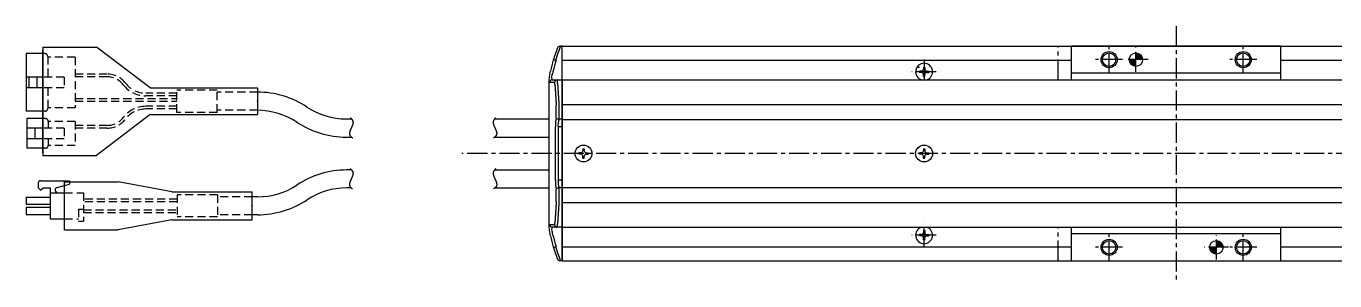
# Model space of a CAD drawing. Extents: x -493 to 483, y 42 to 537.
# Drawn here: x -493.4 to -5.4, y 441.9 to 536.9 of the extents above; entities that cross this region are included whole.
import ezdxf

# ---------------------------------------------------------------- set-up
doc = ezdxf.new("R2010")
doc.units = 0
for name, pattern in [('CENTER', [12, 7.5, -1.5, 1.5, -1.5]), ('DASHED', [4.5, 3, -1.5]), ('PHANTOM', [15, 7.5, -1.5, 1.5, -1.5, 1.5, -1.5])]:
    doc.linetypes.add(name, pattern=pattern)
doc.layers.get('0').update_dxf_attribs({"linetype": 'CONTINUOUS'})
doc.layers.add('CENTER', color=1, linetype='CENTER')

# ---------------------------------------------------------------- blocks, each defined once
blk = doc.blocks.new('*X6')
at = {"color": 0}
for p, q in [((-265.42, 313.16), (-265.26, 313.33)), ((-265.42, 313.27), (-265.36, 313.33)), ((-265.42, 313.05), (-265.16, 313.31)), ((-265.42, 312.94), (-265.07, 313.29)), ((-265.42, 312.82), (-264.99, 313.26)), ((-265.42, 312.71), (-264.91, 313.23)), ((-265.42, 312.6), (-264.83, 313.19)), ((-265.42, 312.49), (-264.76, 313.15)), ((-265.42, 312.38), (-264.7, 313.1)), ((-265.42, 312.27), (-264.63, 313.06)), ((-265.42, 312.15), (-264.57, 313)), ((-265.38, 312.09), (-264.52, 312.95)), ((-265.27, 312.09), (-264.46, 312.89)), ((-265.15, 312.09), (-264.42, 312.83)), ((-265.04, 312.09), (-264.37, 312.76)), ((-264.93, 312.09), (-264.33, 312.69)), ((-264.82, 312.09), (-264.29, 312.62)), ((-264.71, 312.09), (-264.26, 312.54)), ((-264.6, 312.09), (-264.23, 312.45)), ((-264.48, 312.09), (-264.2, 312.37)), ((-266.67, 312.02), (-266.61, 312.09)), ((-266.66, 311.92), (-266.5, 312.09)), ((-266.65, 311.83), (-266.38, 312.09)), ((-266.62, 311.74), (-266.27, 312.09)), ((-266.6, 311.65), (-266.16, 312.09)), ((-266.56, 311.57), (-266.05, 312.09)), ((-266.53, 311.5), (-265.94, 312.09)), ((-266.48, 311.43), (-265.83, 312.09)), ((-266.44, 311.36), (-265.71, 312.09)), ((-266.39, 311.3), (-265.6, 312.09)), ((-266.34, 311.24), (-265.49, 312.09)), ((-266.28, 311.18), (-265.42, 312.04)), ((-266.23, 311.13), (-265.42, 311.93)), ((-266.16, 311.08), (-265.42, 311.82)), ((-266.1, 311.03), (-265.42, 311.71)), ((-266.03, 310.99), (-265.42, 311.59)), ((-265.95, 310.95), (-265.42, 311.48)), ((-265.87, 310.92), (-265.42, 311.37)), ((-265.79, 310.89), (-265.42, 311.26)), ((-265.7, 310.87), (-265.42, 311.15)), ((-265.61, 310.85), (-265.42, 311.04)), ((-265.51, 310.84), (-265.42, 310.92)), ((-264.37, 312.09), (-264.19, 312.27)), ((-264.26, 312.09), (-264.18, 312.17))]:
    blk.add_line(p, q, dxfattribs=at)
blk = doc.blocks.new('*X7')
at = {"color": 0}
for p, q in [((-281.67, 347), (-281.58, 347.09)), ((-281.66, 346.9), (-281.47, 347.09)), ((-281.64, 346.81), (-281.36, 347.09)), ((-281.62, 346.72), (-281.25, 347.09)), ((-281.59, 346.63), (-281.14, 347.09)), ((-281.56, 346.56), (-281.03, 347.09)), ((-281.52, 346.48), (-280.91, 347.09)), ((-281.48, 346.41), (-280.8, 347.09)), ((-281.43, 346.35), (-280.69, 347.09)), ((-281.38, 346.28), (-280.58, 347.09)), ((-281.33, 346.22), (-280.47, 347.09)), ((-281.27, 346.17), (-280.42, 347.02)), ((-281.21, 346.12), (-280.42, 346.91)), ((-281.15, 346.07), (-280.42, 346.79)), ((-281.08, 346.02), (-280.42, 346.68)), ((-281.01, 345.98), (-280.42, 346.57)), ((-280.42, 348.25), (-280.34, 348.33)), ((-280.42, 348.14), (-280.24, 348.32)), ((-280.42, 348.02), (-280.14, 348.3)), ((-280.42, 347.91), (-280.05, 348.28)), ((-280.42, 347.8), (-279.97, 348.25)), ((-280.42, 347.69), (-279.89, 348.22)), ((-280.42, 347.58), (-279.82, 348.18)), ((-280.42, 347.46), (-279.75, 348.14)), ((-280.42, 347.35), (-279.68, 348.09)), ((-280.42, 347.24), (-279.62, 348.04)), ((-280.42, 347.13), (-279.56, 347.99)), ((-280.35, 347.09), (-279.51, 347.94)), ((-280.24, 347.09), (-279.45, 347.88)), ((-280.13, 347.09), (-279.41, 347.81)), ((-280.02, 347.09), (-279.36, 347.74)), ((-279.91, 347.09), (-279.32, 347.67)), ((-279.8, 347.09), (-279.28, 347.6)), ((-279.68, 347.09), (-279.25, 347.52)), ((-279.57, 347.09), (-279.22, 347.44)), ((-279.46, 347.09), (-279.2, 347.35)), ((-279.35, 347.09), (-279.18, 347.25)), ((-279.24, 347.09), (-279.17, 347.15)), ((-280.94, 345.95), (-280.42, 346.46)), ((-280.86, 345.91), (-280.42, 346.35)), ((-280.77, 345.89), (-280.42, 346.23)), ((-280.68, 345.86), (-280.42, 346.12)), ((-280.59, 345.85), (-280.42, 346.01)), ((-280.48, 345.84), (-280.42, 345.9))]:
    blk.add_line(p, q, dxfattribs=at)

msp = doc.modelspace()

# ---------------------------------------------------------------- linework, layer by layer
at = {"color": 7, "linetype": 'CONTINUOUS'}
for p, q in [((-487.13, 529.13), (-467.13, 529.13)), ((-487.13, 529.13), (-487.13, 488.73)), ((-487.13, 489.73), (-487.13, 528.13)), ((-447.13, 513.89), (-467.13, 529.13)), ((-294.3, 529.44), (-294.1, 529.44)), ((-293.52, 529.44), (-294.1, 529.44)), ((-293.52, 516.94), (-293.52, 529.44)), ((-293.52, 529.44), (468.48, 529.44)), ((-293.52, 449.44), (-293.52, 529.44)), ((-25.52, 529.44), (-103.52, 529.44)), ((-103.52, 516.94), (-103.52, 529.44)), ((-25.52, 516.94), (-25.52, 529.44)), ((-493.33, 526.68), (-493.33, 505.18)), ((-487.13, 526.68), (-493.33, 526.68)), ((-295.91, 524.26), (-295.76, 524.24)), ((-293.52, 524.24), (-103.52, 524.24)), ((-25.52, 524.24), (468.48, 524.24)), ((-487.13, 517.93), (-493.33, 517.93)), ((-492.33, 517.93), (-492.33, 513.93)), ((-489.33, 517.93), (-489.33, 513.93)), ((-298.1, 519.16), (-297.88, 520.16)), ((-296.91, 519.94), (-297.12, 519.2)), ((-160.77, 521.69), (-160.27, 521.69)), ((-160.27, 520.19), (-160.27, 519.69)), ((-159.52, 520.19), (-160.27, 520.19)), ((-159.52, 519.69), (-160.27, 519.69)), ((-158.77, 521.69), (-158.77, 520.93)), ((-158.77, 518.19), (-158.77, 518.94)), ((-158.77, 518.19), (-158.27, 518.19)), ((-158.27, 521.69), (-158.27, 520.93)), ((-158.27, 518.19), (-158.27, 518.94)), ((-157.52, 520.19), (-156.77, 520.19)), ((-157.52, 519.69), (-156.77, 519.69)), ((-156.77, 520.19), (-156.77, 519.69)), ((-25.52, 519.44), (-103.52, 519.44)), ((-487.13, 513.93), (-493.33, 513.93)), ((-447.13, 513.89), (-407.13, 513.89)), ((-407.13, 513.89), (-407.13, 503.99)), ((-298.52, 515.09), (-298.52, 463.79)), ((-298.42, 517.05), (-298.42, 517.06)), ((-296.35, 515.94), (-298.19, 515.94)), ((-297.19, 516.94), (-293.52, 516.94)), ((-293.52, 516.94), (-293.52, 461.94)), ((-293.52, 516.94), (468.48, 516.94)), ((-293.52, 516.94), (-103.52, 516.94)), ((-25.52, 516.94), (468.48, 516.94)), ((-294.7, 507.69), (-294.71, 507.69)), ((-294.71, 507.69), (-294.71, 502.19)), ((-293.52, 507.71), (468.48, 507.71)), ((-487.13, 505.18), (-493.33, 505.18)), ((-447.13, 503.99), (-467.13, 488.73)), ((-447.13, 503.99), (-407.13, 503.99)), ((-295.69, 502.78), (-295.69, 507.51)), ((-493.13, 502.43), (-493.13, 491.43)), ((-487.13, 502.43), (-493.13, 502.43)), ((-487.13, 498.93), (-493.13, 498.93)), ((-490.13, 498.93), (-490.13, 494.93)), ((-373.97, 502.34), (-372.06, 502.34)), ((-318.64, 502.34), (-298.52, 502.34)), ((-296.02, 479.44), (-296.02, 499.44)), ((-295.03, 499.44), (-295.03, 479.44)), ((-293.52, 499.44), (-295.03, 499.44)), ((-294.71, 502.19), (-294.6, 502.19)), ((-293.52, 502.19), (-294.6, 502.19)), ((-293.52, 502.17), (468.48, 502.17)), ((-487.13, 494.93), (-493.13, 494.93)), ((-374.09, 495.54), (-372.04, 495.54)), ((-318.66, 495.54), (-298.52, 495.54)), ((-487.13, 491.43), (-493.13, 491.43)), ((-487.13, 488.73), (-467.13, 488.73)), ((-287.27, 489.69), (-287.27, 489.19)), ((-286.52, 489.69), (-287.27, 489.69)), ((-286.52, 489.19), (-287.27, 489.19)), ((-285.77, 491.19), (-285.77, 490.43)), ((-285.77, 491.19), (-285.27, 491.19)), ((-285.77, 487.69), (-285.77, 488.44)), ((-285.27, 491.19), (-285.27, 490.43)), ((-285.27, 487.69), (-285.27, 488.44)), ((-284.52, 489.69), (-283.77, 489.69)), ((-284.52, 489.19), (-283.77, 489.19)), ((-283.77, 489.69), (-283.77, 489.19)), ((-160.27, 489.69), (-160.27, 489.19)), ((-159.52, 489.69), (-160.27, 489.69)), ((-159.52, 489.19), (-160.27, 489.19)), ((-158.77, 491.19), (-158.77, 490.43)), ((-158.77, 491.19), (-158.27, 491.19)), ((-158.77, 487.69), (-158.77, 488.44)), ((-158.27, 491.19), (-158.27, 490.43)), ((-158.27, 487.69), (-158.27, 488.44)), ((-157.52, 489.69), (-156.77, 489.69)), ((-157.52, 489.19), (-156.77, 489.19)), ((-156.77, 489.69), (-156.77, 489.19)), ((-372.01, 483.29), (-373.86, 483.29)), ((-318.69, 483.29), (-298.52, 483.29)), ((-285.77, 487.69), (-285.27, 487.69)), ((-158.77, 487.69), (-158.27, 487.69)), ((-488.86, 478.4), (-488.86, 476.6)), ((-487.96, 479.3), (-477.16, 479.3)), ((-479.03, 478.89), (-459.03, 478.89)), ((-479.03, 460.99), (-479.03, 478.89)), ((-477.16, 479.3), (-477.16, 478.89)), ((-439.03, 475.14), (-459.03, 478.89)), ((-293.52, 479.44), (-295.03, 479.44)), ((-487.96, 475.7), (-488.86, 476.6)), ((-487.96, 475.7), (-487.06, 476.6)), ((-487.06, 476.6), (-484.36, 476.6)), ((-484.36, 476.6), (-484.36, 465.08)), ((-484.36, 474.8), (-479.03, 474.8)), ((-481.8, 476.79), (-479.03, 477.5)), ((-439.03, 475.14), (-409.03, 475.14)), ((-409.03, 464.74), (-409.03, 475.14)), ((-372.1, 476.59), (-373.86, 476.59)), ((-318.6, 476.59), (-298.52, 476.59)), ((-295.69, 471.36), (-295.69, 476.1)), ((-294.6, 476.69), (-294.71, 476.68)), ((-294.71, 476.68), (-294.71, 471.19)), ((-293.52, 476.69), (-294.6, 476.69)), ((-293.52, 476.7), (468.48, 476.7)), ((-493.36, 473.18), (-493.36, 470.48)), ((-493.36, 473.18), (-484.36, 473.18)), ((-493.36, 470.48), (-484.36, 470.48)), ((-493.36, 469.4), (-484.36, 469.4)), ((-493.36, 469.4), (-493.36, 466.7)), ((-407.03, 473.29), (-409.03, 473.29)), ((-294.71, 471.19), (-294.7, 471.19)), ((-293.52, 471.17), (468.48, 471.17)), ((-493.36, 466.7), (-484.36, 466.7)), ((-484.36, 465.08), (-479.03, 465.08)), ((-439.03, 464.74), (-459.03, 460.99)), ((-439.03, 464.74), (-409.03, 464.74)), ((-407.03, 466.59), (-409.03, 466.59)), ((-479.03, 460.99), (-459.03, 460.99)), ((-298.42, 461.81), (-298.42, 461.82)), ((-298.19, 462.94), (-296.35, 462.94)), ((-297.88, 458.72), (-298.1, 459.71)), ((-293.52, 461.94), (-297.19, 461.94)), ((-296.91, 458.94), (-297.12, 459.67)), ((-293.52, 461.94), (-293.52, 449.44)), ((-293.52, 461.94), (-103.52, 461.94)), ((-291.52, 461.94), (470.48, 461.94)), ((-160.27, 459.19), (-160.27, 458.69)), ((-159.52, 459.19), (-160.27, 459.19)), ((-158.77, 460.69), (-158.77, 459.93)), ((-158.77, 460.69), (-158.27, 460.69)), ((-158.27, 460.69), (-158.27, 459.93)), ((-157.52, 459.19), (-156.77, 459.19)), ((-156.77, 459.19), (-156.77, 458.69)), ((-103.52, 449.44), (-103.52, 461.94)), ((-25.52, 459.44), (-103.52, 459.44)), ((-25.52, 461.94), (468.48, 461.94)), ((-25.52, 449.44), (-25.52, 461.94)), ((-295.91, 454.61), (-295.76, 454.63)), ((-293.52, 454.64), (-103.52, 454.64)), ((-159.52, 458.69), (-160.27, 458.69)), ((-158.77, 457.19), (-158.77, 457.94)), ((-158.77, 457.19), (-158.27, 457.19)), ((-158.27, 457.19), (-158.27, 457.94)), ((-157.52, 458.69), (-156.77, 458.69)), ((-25.52, 454.64), (468.48, 454.64)), ((-294.1, 449.44), (-294.3, 449.44)), ((-293.52, 449.44), (-294.1, 449.44)), ((-293.52, 449.44), (468.48, 449.44)), ((-103.52, 449.44), (-25.52, 449.44))]:
    msp.add_line(p, q, dxfattribs=at)
at = {"color": 3, "linetype": 'PHANTOM'}
for p, q in [((-108.52, 516.94), (-108.52, 529.44)), ((-108.52, 449.44), (-108.52, 461.94))]:
    msp.add_line(p, q, dxfattribs=at)
at = {"color": 3, "linetype": 'DASHED'}
for p, q in [((-486.33, 526.68), (-487.13, 526.68)), ((-485.33, 525.68), (-485.33, 517.93)), ((-475.13, 525.43), (-485.33, 525.43)), ((-475.13, 525.43), (-475.13, 506.43)), ((-479.13, 517.93), (-487.13, 517.93)), ((-479.13, 517.93), (-479.13, 513.93)), ((-463.1, 519.03), (-475.13, 519.03)), ((-463.1, 518.03), (-475.13, 518.03)), ((-479.13, 513.93), (-487.13, 513.93)), ((-485.33, 513.93), (-485.33, 506.18)), ((-422.13, 513.09), (-437.13, 513.09)), ((-437.13, 504.79), (-437.13, 513.09)), ((-422.13, 504.79), (-422.13, 513.09)), ((-475.13, 509.93), (-437.13, 509.94)), ((-475.13, 508.93), (-437.13, 508.94)), ((-437.13, 511.94), (-448.78, 511.94)), ((-437.13, 510.94), (-448.78, 510.94)), ((-407.13, 512.34), (-422.13, 512.34)), ((-486.33, 505.18), (-487.13, 505.18)), ((-475.13, 506.43), (-485.33, 506.43)), ((-437.13, 507.04), (-448.78, 507.04)), ((-437.13, 506.04), (-448.78, 506.04)), ((-422.13, 504.79), (-437.13, 504.79)), ((-407.13, 505.54), (-422.13, 505.54)), ((-486.13, 502.43), (-487.13, 502.43)), ((-479.13, 498.93), (-487.13, 498.93)), ((-485.13, 501.43), (-485.13, 498.93)), ((-475.13, 501.43), (-485.13, 501.43)), ((-479.13, 498.93), (-479.13, 494.93)), ((-475.13, 501.43), (-475.13, 492.43)), ((-463.1, 499.93), (-475.13, 499.93)), ((-463.1, 498.93), (-475.13, 498.93)), ((-479.13, 494.93), (-487.13, 494.93)), ((-485.13, 494.93), (-485.13, 492.43)), ((-486.13, 491.43), (-487.13, 491.43)), ((-475.13, 492.43), (-485.13, 492.43)), ((-477.16, 478.89), (-477.16, 477.98)), ((-479.03, 477.5), (-477.16, 477.98)), ((-479.03, 474.8), (-472.03, 474.8)), ((-472.03, 474.8), (-472.03, 464.18)), ((-437.03, 474.04), (-437.03, 465.84)), ((-422.03, 474.04), (-437.03, 474.04)), ((-422.03, 474.04), (-422.03, 465.84)), ((-473.83, 468.68), (-472.03, 468.68)), ((-473.83, 468.68), (-473.83, 464.18)), ((-437.03, 472.44), (-472.03, 472.44)), ((-437.03, 471.44), (-472.03, 471.44)), ((-409.03, 473.29), (-422.03, 473.29)), ((-479.03, 465.08), (-473.83, 465.08)), ((-473.83, 464.18), (-472.03, 464.18)), ((-472.03, 468.44), (-437.03, 468.44)), ((-472.03, 467.44), (-437.03, 467.44)), ((-422.03, 465.84), (-437.03, 465.84)), ((-409.03, 466.59), (-422.03, 466.59))]:
    msp.add_line(p, q, dxfattribs=at)
at = {"color": 7, "linetype": 'CONTINUOUS'}
for points in [[(-296.8, 524.26), (-296.8, 524.26), (-296.79, 524.28), (-296.68, 524.34), (-296.48, 524.35), (-296.22, 524.32), (-295.91, 524.26)], [(-297.42, 517.74), (-297.33, 518.3), (-297.12, 519.2)], [(-297.42, 461.13), (-297.33, 460.57), (-297.12, 459.67)], [(-296.8, 454.61), (-296.8, 454.61), (-296.79, 454.59), (-296.68, 454.53), (-296.48, 454.52), (-296.22, 454.55), (-295.91, 454.61)]]:
    msp.add_lwpolyline(points, dxfattribs=at)
for points in [[(-296.2, 515.28, 0), (-296.19, 515.22, 0), (-296.19, 515.16, 0), (-296.19, 515.09, 0), (-296.18, 515.03, 0), (-296.18, 514.97, 0), (-296.17, 514.91, 0), (-296.17, 514.85, 0), (-296.17, 514.79, 0), (-296.16, 514.73, 0), (-296.16, 514.67, 0), (-296.16, 514.61, 0), (-296.15, 514.55, 0), (-296.15, 514.49, 0), (-296.14, 514.43, 0), (-296.14, 514.37, 0), (-296.14, 514.3, 0), (-296.13, 514.24, 0), (-296.13, 514.18, 0), (-296.13, 514.12, 0), (-296.12, 514.06, 0), (-296.12, 514, 0), (-296.11, 513.94, 0), (-296.11, 513.88, 0), (-296.11, 513.82, 0), (-296.1, 513.76, 0), (-296.1, 513.7, 0), (-296.09, 513.64, 0), (-296.09, 513.58, 0), (-296.09, 513.52, 0), (-296.08, 513.45, 0), (-296.08, 513.39, 0), (-296.08, 513.33, 0), (-296.07, 513.27, 0), (-296.07, 513.21, 0), (-296.06, 513.15, 0), (-296.06, 513.09, 0), (-296.06, 513.03, 0), (-296.05, 512.97, 0), (-296.05, 512.91, 0), (-296.04, 512.85, 0), (-296.04, 512.79, 0), (-296.04, 512.73, 0), (-296.03, 512.67, 0), (-296.03, 512.6, 0), (-296.02, 512.54, 0), (-296.02, 512.48, 0), (-296.02, 512.42, 0), (-296.01, 512.36, 0), (-296.01, 512.3, 0), (-296.01, 512.24, 0), (-296, 512.18, 0), (-296, 512.12, 0), (-295.99, 512.06, 0), (-295.99, 512, 0), (-295.99, 511.94, 0), (-295.98, 511.88, 0), (-295.98, 511.82, 0), (-295.97, 511.75, 0), (-295.97, 511.69, 0), (-295.97, 511.63, 0), (-295.96, 511.57, 0), (-295.96, 511.51, 0), (-295.95, 511.45, 0), (-295.95, 511.39, 0), (-295.95, 511.33, 0), (-295.94, 511.27, 0), (-295.94, 511.21, 0), (-295.93, 511.15, 0), (-295.93, 511.09, 0), (-295.93, 511.03, 0), (-295.92, 510.97, 0), (-295.92, 510.9, 0), (-295.92, 510.84, 0), (-295.91, 510.78, 0), (-295.91, 510.72, 0), (-295.9, 510.66, 0), (-295.9, 510.6, 0), (-295.9, 510.54, 0), (-295.89, 510.48, 0), (-295.89, 510.42, 0), (-295.88, 510.36, 0), (-295.88, 510.3, 0), (-295.88, 510.24, 0), (-295.87, 510.18, 0), (-295.87, 510.12, 0), (-295.86, 510.06, 0), (-295.86, 509.99, 0), (-295.86, 509.93, 0), (-295.85, 509.87, 0), (-295.85, 509.81, 0), (-295.84, 509.75, 0), (-295.84, 509.69, 0), (-295.84, 509.63, 0), (-295.83, 509.57, 0), (-295.83, 509.51, 0), (-295.82, 509.45, 0), (-295.82, 509.39, 0), (-295.82, 509.33, 0), (-295.81, 509.27, 0), (-295.81, 509.21, 0), (-295.8, 509.15, 0), (-295.8, 509.08, 0), (-295.8, 509.02, 0), (-295.79, 508.96, 0), (-295.79, 508.9, 0), (-295.78, 508.84, 0), (-295.78, 508.78, 0), (-295.78, 508.72, 0), (-295.77, 508.66, 0), (-295.77, 508.6, 0), (-295.76, 508.54, 0), (-295.76, 508.48, 0), (-295.75, 508.42, 0), (-295.75, 508.36, 0), (-295.75, 508.3, 0), (-295.74, 508.24, 0), (-295.74, 508.18, 0), (-295.73, 508.11, 0), (-295.73, 508.05, 0), (-295.73, 507.99, 0), (-295.72, 507.93, 0), (-295.72, 507.87, 0), (-295.71, 507.81, 0), (-295.71, 507.75, 0), (-295.71, 507.69, 0), (-295.7, 507.63, 0), (-295.7, 507.57, 0), (-295.69, 507.51, 0)], [(-295.21, 515.62, 0), (-295.21, 515.56, 0), (-295.2, 515.49, 0), (-295.2, 515.43, 0), (-295.2, 515.37, 0), (-295.19, 515.31, 0), (-295.19, 515.25, 0), (-295.18, 515.18, 0), (-295.18, 515.12, 0), (-295.18, 515.06, 0), (-295.17, 515, 0), (-295.17, 514.94, 0), (-295.17, 514.87, 0), (-295.16, 514.81, 0), (-295.16, 514.75, 0), (-295.15, 514.69, 0), (-295.15, 514.63, 0), (-295.15, 514.56, 0), (-295.14, 514.5, 0), (-295.14, 514.44, 0), (-295.13, 514.38, 0), (-295.13, 514.32, 0), (-295.13, 514.25, 0), (-295.12, 514.19, 0), (-295.12, 514.13, 0), (-295.11, 514.07, 0), (-295.11, 514.01, 0), (-295.11, 513.94, 0), (-295.1, 513.88, 0), (-295.1, 513.82, 0), (-295.1, 513.76, 0), (-295.09, 513.7, 0), (-295.09, 513.63, 0), (-295.08, 513.57, 0), (-295.08, 513.51, 0), (-295.08, 513.45, 0), (-295.07, 513.39, 0), (-295.07, 513.32, 0), (-295.06, 513.26, 0), (-295.06, 513.2, 0), (-295.06, 513.14, 0), (-295.05, 513.08, 0), (-295.05, 513.01, 0), (-295.04, 512.95, 0), (-295.04, 512.89, 0), (-295.04, 512.83, 0), (-295.03, 512.77, 0), (-295.03, 512.7, 0), (-295.02, 512.64, 0), (-295.02, 512.58, 0), (-295.02, 512.52, 0), (-295.01, 512.46, 0), (-295.01, 512.39, 0), (-295, 512.33, 0), (-295, 512.27, 0), (-295, 512.21, 0), (-294.99, 512.15, 0), (-294.99, 512.08, 0), (-294.98, 512.02, 0), (-294.98, 511.96, 0), (-294.98, 511.9, 0), (-294.97, 511.84, 0), (-294.97, 511.77, 0), (-294.96, 511.71, 0), (-294.96, 511.65, 0), (-294.96, 511.59, 0), (-294.95, 511.53, 0), (-294.95, 511.46, 0), (-294.94, 511.4, 0), (-294.94, 511.34, 0), (-294.94, 511.28, 0), (-294.93, 511.22, 0), (-294.93, 511.15, 0), (-294.92, 511.09, 0), (-294.92, 511.03, 0), (-294.92, 510.97, 0), (-294.91, 510.91, 0), (-294.91, 510.84, 0), (-294.9, 510.78, 0), (-294.9, 510.72, 0), (-294.9, 510.66, 0), (-294.89, 510.6, 0), (-294.89, 510.53, 0), (-294.88, 510.47, 0), (-294.88, 510.41, 0), (-294.88, 510.35, 0), (-294.87, 510.29, 0), (-294.87, 510.22, 0), (-294.86, 510.16, 0), (-294.86, 510.1, 0), (-294.86, 510.04, 0), (-294.85, 509.98, 0), (-294.85, 509.91, 0), (-294.84, 509.85, 0), (-294.84, 509.79, 0), (-294.84, 509.73, 0), (-294.83, 509.67, 0), (-294.83, 509.6, 0), (-294.82, 509.54, 0), (-294.82, 509.48, 0), (-294.81, 509.42, 0), (-294.81, 509.36, 0), (-294.81, 509.29, 0), (-294.8, 509.23, 0), (-294.8, 509.17, 0), (-294.79, 509.11, 0), (-294.79, 509.05, 0), (-294.79, 508.99, 0), (-294.78, 508.92, 0), (-294.78, 508.86, 0), (-294.77, 508.8, 0), (-294.77, 508.74, 0), (-294.77, 508.68, 0), (-294.76, 508.61, 0), (-294.76, 508.55, 0), (-294.75, 508.49, 0), (-294.75, 508.43, 0), (-294.74, 508.37, 0), (-294.74, 508.3, 0), (-294.74, 508.24, 0), (-294.73, 508.18, 0), (-294.73, 508.12, 0), (-294.72, 508.06, 0), (-294.72, 507.99, 0), (-294.72, 507.93, 0), (-294.71, 507.87, 0), (-294.71, 507.81, 0), (-294.7, 507.75, 0), (-294.7, 507.68, 0)], [(-372.48, 502.75, 0), (-372.45, 502.72, 0), (-372.42, 502.69, 0), (-372.39, 502.66, 0), (-372.35, 502.63, 0), (-372.32, 502.6, 0), (-372.29, 502.57, 0), (-372.26, 502.54, 0), (-372.22, 502.5, 0), (-372.19, 502.47, 0), (-372.16, 502.44, 0), (-372.13, 502.41, 0), (-372.1, 502.38, 0), (-372.07, 502.34, 0), (-372.04, 502.31, 0), (-372.01, 502.28, 0), (-371.98, 502.24, 0), (-371.95, 502.21, 0), (-371.92, 502.17, 0), (-371.89, 502.14, 0), (-371.86, 502.1, 0), (-371.84, 502.07, 0), (-371.81, 502.03, 0), (-371.78, 502, 0), (-371.76, 501.96, 0), (-371.74, 501.93, 0), (-371.71, 501.89, 0), (-371.69, 501.85, 0), (-371.67, 501.82, 0), (-371.65, 501.78, 0), (-371.63, 501.74, 0), (-371.61, 501.7, 0), (-371.6, 501.66, 0), (-371.58, 501.63, 0), (-371.57, 501.59, 0), (-371.55, 501.55, 0), (-371.54, 501.51, 0), (-371.53, 501.47, 0), (-371.52, 501.43, 0), (-371.51, 501.39, 0), (-371.51, 501.35, 0), (-371.5, 501.31, 0), (-371.49, 501.27, 0), (-371.49, 501.23, 0), (-371.48, 501.19, 0), (-371.48, 501.15, 0), (-371.48, 501.11, 0), (-371.48, 501.06, 0), (-371.48, 501.02, 0), (-371.48, 500.98, 0), (-371.48, 500.94, 0), (-371.49, 500.9, 0), (-371.49, 500.85, 0), (-371.49, 500.81, 0), (-371.5, 500.77, 0), (-371.51, 500.72, 0), (-371.51, 500.68, 0), (-371.52, 500.64, 0), (-371.53, 500.59, 0), (-371.54, 500.55, 0), (-371.55, 500.51, 0), (-371.56, 500.46, 0), (-371.57, 500.42, 0), (-371.58, 500.37, 0), (-371.59, 500.33, 0), (-371.6, 500.28, 0), (-371.62, 500.24, 0), (-371.63, 500.19, 0), (-371.65, 500.15, 0), (-371.66, 500.1, 0), (-371.68, 500.06, 0), (-371.69, 500.01, 0), (-371.71, 499.97, 0), (-371.72, 499.92, 0), (-371.74, 499.88, 0), (-371.76, 499.83, 0), (-371.78, 499.79, 0), (-371.79, 499.74, 0), (-371.81, 499.7, 0), (-371.83, 499.65, 0), (-371.85, 499.6, 0), (-371.87, 499.56, 0), (-371.89, 499.51, 0), (-371.91, 499.47, 0), (-371.93, 499.42, 0), (-371.95, 499.37, 0), (-371.97, 499.33, 0), (-371.99, 499.28, 0), (-372.01, 499.24, 0), (-372.03, 499.19, 0), (-372.06, 499.14, 0), (-372.08, 499.1, 0), (-372.1, 499.05, 0), (-372.12, 499.01, 0), (-372.14, 498.96, 0), (-372.16, 498.91, 0), (-372.18, 498.87, 0), (-372.2, 498.82, 0), (-372.22, 498.78, 0), (-372.25, 498.73, 0), (-372.27, 498.68, 0), (-372.29, 498.64, 0), (-372.31, 498.59, 0), (-372.33, 498.55, 0), (-372.35, 498.5, 0), (-372.37, 498.45, 0), (-372.39, 498.41, 0), (-372.41, 498.36, 0), (-372.43, 498.32, 0), (-372.45, 498.27, 0), (-372.47, 498.23, 0), (-372.49, 498.18, 0), (-372.5, 498.14, 0), (-372.52, 498.09, 0), (-372.54, 498.05, 0), (-372.56, 498, 0), (-372.57, 497.96, 0), (-372.59, 497.91, 0), (-372.61, 497.87, 0), (-372.62, 497.82, 0), (-372.64, 497.78, 0), (-372.65, 497.74, 0), (-372.67, 497.69, 0), (-372.68, 497.65, 0), (-372.69, 497.6, 0), (-372.71, 497.56, 0), (-372.72, 497.52, 0), (-372.73, 497.47, 0), (-372.74, 497.43, 0), (-372.75, 497.39, 0), (-372.76, 497.35, 0), (-372.77, 497.3, 0), (-372.78, 497.26, 0), (-372.78, 497.22, 0), (-372.79, 497.18, 0), (-372.79, 497.14, 0), (-372.8, 497.09, 0), (-372.8, 497.05, 0), (-372.81, 497.01, 0), (-372.81, 496.97, 0), (-372.81, 496.93, 0), (-372.81, 496.89, 0), (-372.81, 496.85, 0), (-372.81, 496.81, 0), (-372.81, 496.77, 0), (-372.81, 496.73, 0), (-372.8, 496.69, 0), (-372.8, 496.65, 0), (-372.79, 496.61, 0), (-372.78, 496.58, 0), (-372.78, 496.54, 0), (-372.77, 496.5, 0), (-372.76, 496.46, 0), (-372.74, 496.42, 0), (-372.73, 496.39, 0), (-372.72, 496.35, 0), (-372.7, 496.31, 0), (-372.69, 496.28, 0), (-372.67, 496.24, 0), (-372.65, 496.21, 0), (-372.63, 496.17, 0), (-372.61, 496.14, 0), (-372.59, 496.1, 0), (-372.57, 496.07, 0), (-372.54, 496.03, 0), (-372.52, 496, 0), (-372.49, 495.97, 0), (-372.46, 495.93, 0), (-372.43, 495.9, 0), (-372.4, 495.87, 0), (-372.37, 495.84, 0), (-372.34, 495.81, 0), (-372.31, 495.78, 0), (-372.28, 495.74, 0), (-372.25, 495.71, 0), (-372.21, 495.68, 0), (-372.18, 495.65, 0), (-372.15, 495.62, 0), (-372.11, 495.59, 0), (-372.08, 495.56, 0), (-372.04, 495.54, 0), (-372.01, 495.51, 0), (-371.97, 495.48, 0), (-371.93, 495.45, 0), (-371.9, 495.42, 0), (-371.86, 495.4, 0), (-371.82, 495.37, 0), (-371.79, 495.34, 0), (-371.75, 495.32, 0), (-371.72, 495.29, 0), (-371.68, 495.27, 0), (-371.64, 495.24, 0)], [(-318.22, 502.75, 0), (-318.25, 502.72, 0), (-318.28, 502.69, 0), (-318.32, 502.66, 0), (-318.35, 502.63, 0), (-318.38, 502.6, 0), (-318.41, 502.57, 0), (-318.44, 502.54, 0), (-318.48, 502.5, 0), (-318.51, 502.47, 0), (-318.54, 502.44, 0), (-318.57, 502.41, 0), (-318.6, 502.38, 0), (-318.63, 502.34, 0), (-318.67, 502.31, 0), (-318.7, 502.28, 0), (-318.73, 502.24, 0), (-318.75, 502.21, 0), (-318.78, 502.17, 0), (-318.81, 502.14, 0), (-318.84, 502.1, 0), (-318.87, 502.07, 0), (-318.89, 502.03, 0), (-318.92, 502, 0), (-318.94, 501.96, 0), (-318.97, 501.93, 0), (-318.99, 501.89, 0), (-319.01, 501.85, 0), (-319.03, 501.82, 0), (-319.05, 501.78, 0), (-319.07, 501.74, 0), (-319.09, 501.7, 0), (-319.1, 501.66, 0), (-319.12, 501.63, 0), (-319.13, 501.59, 0), (-319.15, 501.55, 0), (-319.16, 501.51, 0), (-319.17, 501.47, 0), (-319.18, 501.43, 0), (-319.19, 501.39, 0), (-319.2, 501.35, 0), (-319.2, 501.31, 0), (-319.21, 501.27, 0), (-319.21, 501.23, 0), (-319.22, 501.19, 0), (-319.22, 501.15, 0), (-319.22, 501.11, 0), (-319.22, 501.06, 0), (-319.22, 501.02, 0), (-319.22, 500.98, 0), (-319.22, 500.94, 0), (-319.22, 500.9, 0), (-319.21, 500.85, 0), (-319.21, 500.81, 0), (-319.2, 500.77, 0), (-319.2, 500.72, 0), (-319.19, 500.68, 0), (-319.18, 500.64, 0), (-319.17, 500.59, 0), (-319.16, 500.55, 0), (-319.15, 500.51, 0), (-319.14, 500.46, 0), (-319.13, 500.42, 0), (-319.12, 500.37, 0), (-319.11, 500.33, 0), (-319.1, 500.28, 0), (-319.08, 500.24, 0), (-319.07, 500.19, 0), (-319.06, 500.15, 0), (-319.04, 500.1, 0), (-319.03, 500.06, 0), (-319.01, 500.01, 0), (-318.99, 499.97, 0), (-318.98, 499.92, 0), (-318.96, 499.88, 0), (-318.94, 499.83, 0), (-318.92, 499.79, 0), (-318.91, 499.74, 0), (-318.89, 499.7, 0), (-318.87, 499.65, 0), (-318.85, 499.6, 0), (-318.83, 499.56, 0), (-318.81, 499.51, 0), (-318.79, 499.47, 0), (-318.77, 499.42, 0), (-318.75, 499.37, 0), (-318.73, 499.33, 0), (-318.71, 499.28, 0), (-318.69, 499.24, 0), (-318.67, 499.19, 0), (-318.65, 499.14, 0), (-318.63, 499.1, 0), (-318.6, 499.05, 0), (-318.58, 499.01, 0), (-318.56, 498.96, 0), (-318.54, 498.91, 0), (-318.52, 498.87, 0), (-318.5, 498.82, 0), (-318.48, 498.78, 0), (-318.46, 498.73, 0), (-318.43, 498.68, 0), (-318.41, 498.64, 0), (-318.39, 498.59, 0), (-318.37, 498.55, 0), (-318.35, 498.5, 0), (-318.33, 498.45, 0), (-318.31, 498.41, 0), (-318.29, 498.36, 0), (-318.27, 498.32, 0), (-318.25, 498.27, 0), (-318.23, 498.23, 0), (-318.22, 498.18, 0), (-318.2, 498.14, 0), (-318.18, 498.09, 0), (-318.16, 498.05, 0), (-318.14, 498, 0), (-318.13, 497.96, 0), (-318.11, 497.91, 0), (-318.09, 497.87, 0), (-318.08, 497.82, 0), (-318.06, 497.78, 0), (-318.05, 497.74, 0), (-318.03, 497.69, 0), (-318.02, 497.65, 0), (-318.01, 497.6, 0), (-318, 497.56, 0), (-317.98, 497.52, 0), (-317.97, 497.47, 0), (-317.96, 497.43, 0), (-317.95, 497.39, 0), (-317.94, 497.35, 0), (-317.93, 497.3, 0), (-317.93, 497.26, 0), (-317.92, 497.22, 0), (-317.91, 497.18, 0), (-317.91, 497.14, 0), (-317.9, 497.09, 0), (-317.9, 497.05, 0), (-317.89, 497.01, 0), (-317.89, 496.97, 0), (-317.89, 496.93, 0), (-317.89, 496.89, 0), (-317.89, 496.85, 0), (-317.89, 496.81, 0), (-317.89, 496.77, 0), (-317.9, 496.73, 0), (-317.9, 496.69, 0), (-317.91, 496.65, 0), (-317.91, 496.61, 0), (-317.92, 496.58, 0), (-317.93, 496.54, 0), (-317.94, 496.5, 0), (-317.95, 496.46, 0), (-317.96, 496.42, 0), (-317.97, 496.39, 0), (-317.98, 496.35, 0), (-318, 496.31, 0), (-318.01, 496.28, 0), (-318.03, 496.24, 0), (-318.05, 496.21, 0), (-318.07, 496.17, 0), (-318.09, 496.14, 0), (-318.11, 496.1, 0), (-318.14, 496.07, 0), (-318.16, 496.03, 0), (-318.19, 496, 0), (-318.21, 495.97, 0), (-318.24, 495.93, 0), (-318.27, 495.9, 0), (-318.3, 495.87, 0), (-318.33, 495.84, 0), (-318.36, 495.81, 0), (-318.39, 495.78, 0), (-318.42, 495.74, 0), (-318.45, 495.71, 0), (-318.49, 495.68, 0), (-318.52, 495.65, 0), (-318.55, 495.62, 0), (-318.59, 495.59, 0), (-318.62, 495.56, 0), (-318.66, 495.54, 0), (-318.7, 495.51, 0), (-318.73, 495.48, 0), (-318.77, 495.45, 0), (-318.8, 495.42, 0), (-318.84, 495.4, 0), (-318.88, 495.37, 0), (-318.91, 495.34, 0), (-318.95, 495.32, 0), (-318.99, 495.29, 0), (-319.02, 495.27, 0), (-319.06, 495.24, 0)], [(-372.48, 483.75, 0), (-372.45, 483.72, 0), (-372.42, 483.69, 0), (-372.39, 483.66, 0), (-372.35, 483.63, 0), (-372.32, 483.6, 0), (-372.29, 483.57, 0), (-372.26, 483.54, 0), (-372.22, 483.5, 0), (-372.19, 483.47, 0), (-372.16, 483.44, 0), (-372.13, 483.41, 0), (-372.1, 483.38, 0), (-372.07, 483.34, 0), (-372.04, 483.31, 0), (-372.01, 483.28, 0), (-371.98, 483.24, 0), (-371.95, 483.21, 0), (-371.92, 483.17, 0), (-371.89, 483.14, 0), (-371.86, 483.1, 0), (-371.84, 483.07, 0), (-371.81, 483.03, 0), (-371.78, 483, 0), (-371.76, 482.96, 0), (-371.74, 482.93, 0), (-371.71, 482.89, 0), (-371.69, 482.85, 0), (-371.67, 482.82, 0), (-371.65, 482.78, 0), (-371.63, 482.74, 0), (-371.61, 482.7, 0), (-371.6, 482.66, 0), (-371.58, 482.63, 0), (-371.57, 482.59, 0), (-371.55, 482.55, 0), (-371.54, 482.51, 0), (-371.53, 482.47, 0), (-371.52, 482.43, 0), (-371.51, 482.39, 0), (-371.51, 482.35, 0), (-371.5, 482.31, 0), (-371.49, 482.27, 0), (-371.49, 482.23, 0), (-371.48, 482.19, 0), (-371.48, 482.15, 0), (-371.48, 482.11, 0), (-371.48, 482.06, 0), (-371.48, 482.02, 0), (-371.48, 481.98, 0), (-371.48, 481.94, 0), (-371.49, 481.9, 0), (-371.49, 481.85, 0), (-371.49, 481.81, 0), (-371.5, 481.77, 0), (-371.51, 481.72, 0), (-371.51, 481.68, 0), (-371.52, 481.64, 0), (-371.53, 481.59, 0), (-371.54, 481.55, 0), (-371.55, 481.51, 0), (-371.56, 481.46, 0), (-371.57, 481.42, 0), (-371.58, 481.37, 0), (-371.59, 481.33, 0), (-371.6, 481.28, 0), (-371.62, 481.24, 0), (-371.63, 481.19, 0), (-371.65, 481.15, 0), (-371.66, 481.1, 0), (-371.68, 481.06, 0), (-371.69, 481.01, 0), (-371.71, 480.97, 0), (-371.72, 480.92, 0), (-371.74, 480.88, 0), (-371.76, 480.83, 0), (-371.78, 480.79, 0), (-371.79, 480.74, 0), (-371.81, 480.7, 0), (-371.83, 480.65, 0), (-371.85, 480.6, 0), (-371.87, 480.56, 0), (-371.89, 480.51, 0), (-371.91, 480.47, 0), (-371.93, 480.42, 0), (-371.95, 480.37, 0), (-371.97, 480.33, 0), (-371.99, 480.28, 0), (-372.01, 480.24, 0), (-372.03, 480.19, 0), (-372.06, 480.14, 0), (-372.08, 480.1, 0), (-372.1, 480.05, 0), (-372.12, 480.01, 0), (-372.14, 479.96, 0), (-372.16, 479.91, 0), (-372.18, 479.87, 0), (-372.2, 479.82, 0), (-372.22, 479.78, 0), (-372.25, 479.73, 0), (-372.27, 479.68, 0), (-372.29, 479.64, 0), (-372.31, 479.59, 0), (-372.33, 479.55, 0), (-372.35, 479.5, 0), (-372.37, 479.45, 0), (-372.39, 479.41, 0), (-372.41, 479.36, 0), (-372.43, 479.32, 0), (-372.45, 479.27, 0), (-372.47, 479.23, 0), (-372.49, 479.18, 0), (-372.5, 479.14, 0), (-372.52, 479.09, 0), (-372.54, 479.05, 0), (-372.56, 479, 0), (-372.57, 478.96, 0), (-372.59, 478.91, 0), (-372.61, 478.87, 0), (-372.62, 478.82, 0), (-372.64, 478.78, 0), (-372.65, 478.74, 0), (-372.67, 478.69, 0), (-372.68, 478.65, 0), (-372.69, 478.6, 0), (-372.71, 478.56, 0), (-372.72, 478.52, 0), (-372.73, 478.47, 0), (-372.74, 478.43, 0), (-372.75, 478.39, 0), (-372.76, 478.35, 0), (-372.77, 478.3, 0), (-372.78, 478.26, 0), (-372.78, 478.22, 0), (-372.79, 478.18, 0), (-372.79, 478.14, 0), (-372.8, 478.09, 0), (-372.8, 478.05, 0), (-372.81, 478.01, 0), (-372.81, 477.97, 0), (-372.81, 477.93, 0), (-372.81, 477.89, 0), (-372.81, 477.85, 0), (-372.81, 477.81, 0), (-372.81, 477.77, 0), (-372.81, 477.73, 0), (-372.8, 477.69, 0), (-372.8, 477.65, 0), (-372.79, 477.61, 0), (-372.78, 477.58, 0), (-372.78, 477.54, 0), (-372.77, 477.5, 0), (-372.76, 477.46, 0), (-372.74, 477.42, 0), (-372.73, 477.39, 0), (-372.72, 477.35, 0), (-372.7, 477.31, 0), (-372.69, 477.28, 0), (-372.67, 477.24, 0), (-372.65, 477.21, 0), (-372.63, 477.17, 0), (-372.61, 477.14, 0), (-372.59, 477.1, 0), (-372.57, 477.07, 0), (-372.54, 477.03, 0), (-372.52, 477, 0), (-372.49, 476.97, 0), (-372.46, 476.93, 0), (-372.43, 476.9, 0), (-372.4, 476.87, 0), (-372.37, 476.84, 0), (-372.34, 476.81, 0), (-372.31, 476.78, 0), (-372.28, 476.74, 0), (-372.25, 476.71, 0), (-372.21, 476.68, 0), (-372.18, 476.65, 0), (-372.15, 476.62, 0), (-372.11, 476.59, 0), (-372.08, 476.56, 0), (-372.04, 476.54, 0), (-372.01, 476.51, 0), (-371.97, 476.48, 0), (-371.93, 476.45, 0), (-371.9, 476.42, 0), (-371.86, 476.4, 0), (-371.82, 476.37, 0), (-371.79, 476.34, 0), (-371.75, 476.32, 0), (-371.72, 476.29, 0), (-371.68, 476.27, 0), (-371.64, 476.24, 0)], [(-318.22, 483.75, 0), (-318.25, 483.72, 0), (-318.28, 483.69, 0), (-318.32, 483.66, 0), (-318.35, 483.63, 0), (-318.38, 483.6, 0), (-318.41, 483.57, 0), (-318.44, 483.54, 0), (-318.48, 483.5, 0), (-318.51, 483.47, 0), (-318.54, 483.44, 0), (-318.57, 483.41, 0), (-318.6, 483.38, 0), (-318.63, 483.34, 0), (-318.67, 483.31, 0), (-318.7, 483.28, 0), (-318.73, 483.24, 0), (-318.75, 483.21, 0), (-318.78, 483.17, 0), (-318.81, 483.14, 0), (-318.84, 483.1, 0), (-318.87, 483.07, 0), (-318.89, 483.03, 0), (-318.92, 483, 0), (-318.94, 482.96, 0), (-318.97, 482.93, 0), (-318.99, 482.89, 0), (-319.01, 482.85, 0), (-319.03, 482.82, 0), (-319.05, 482.78, 0), (-319.07, 482.74, 0), (-319.09, 482.7, 0), (-319.1, 482.66, 0), (-319.12, 482.63, 0), (-319.13, 482.59, 0), (-319.15, 482.55, 0), (-319.16, 482.51, 0), (-319.17, 482.47, 0), (-319.18, 482.43, 0), (-319.19, 482.39, 0), (-319.2, 482.35, 0), (-319.2, 482.31, 0), (-319.21, 482.27, 0), (-319.21, 482.23, 0), (-319.22, 482.19, 0), (-319.22, 482.15, 0), (-319.22, 482.11, 0), (-319.22, 482.06, 0), (-319.22, 482.02, 0), (-319.22, 481.98, 0), (-319.22, 481.94, 0), (-319.22, 481.9, 0), (-319.21, 481.85, 0), (-319.21, 481.81, 0), (-319.2, 481.77, 0), (-319.2, 481.72, 0), (-319.19, 481.68, 0), (-319.18, 481.64, 0), (-319.17, 481.59, 0), (-319.16, 481.55, 0), (-319.15, 481.51, 0), (-319.14, 481.46, 0), (-319.13, 481.42, 0), (-319.12, 481.37, 0), (-319.11, 481.33, 0), (-319.1, 481.28, 0), (-319.08, 481.24, 0), (-319.07, 481.19, 0), (-319.06, 481.15, 0), (-319.04, 481.1, 0), (-319.03, 481.06, 0), (-319.01, 481.01, 0), (-318.99, 480.97, 0), (-318.98, 480.92, 0), (-318.96, 480.88, 0), (-318.94, 480.83, 0), (-318.92, 480.79, 0), (-318.91, 480.74, 0), (-318.89, 480.7, 0), (-318.87, 480.65, 0), (-318.85, 480.6, 0), (-318.83, 480.56, 0), (-318.81, 480.51, 0), (-318.79, 480.47, 0), (-318.77, 480.42, 0), (-318.75, 480.37, 0), (-318.73, 480.33, 0), (-318.71, 480.28, 0), (-318.69, 480.24, 0), (-318.67, 480.19, 0), (-318.65, 480.14, 0), (-318.63, 480.1, 0), (-318.6, 480.05, 0), (-318.58, 480.01, 0), (-318.56, 479.96, 0), (-318.54, 479.91, 0), (-318.52, 479.87, 0), (-318.5, 479.82, 0), (-318.48, 479.78, 0), (-318.46, 479.73, 0), (-318.43, 479.68, 0), (-318.41, 479.64, 0), (-318.39, 479.59, 0), (-318.37, 479.55, 0), (-318.35, 479.5, 0), (-318.33, 479.45, 0), (-318.31, 479.41, 0), (-318.29, 479.36, 0), (-318.27, 479.32, 0), (-318.25, 479.27, 0), (-318.23, 479.23, 0), (-318.22, 479.18, 0), (-318.2, 479.14, 0), (-318.18, 479.09, 0), (-318.16, 479.05, 0), (-318.14, 479, 0), (-318.13, 478.96, 0), (-318.11, 478.91, 0), (-318.09, 478.87, 0), (-318.08, 478.82, 0), (-318.06, 478.78, 0), (-318.05, 478.74, 0), (-318.03, 478.69, 0), (-318.02, 478.65, 0), (-318.01, 478.6, 0), (-318, 478.56, 0), (-317.98, 478.52, 0), (-317.97, 478.47, 0), (-317.96, 478.43, 0), (-317.95, 478.39, 0), (-317.94, 478.35, 0), (-317.93, 478.3, 0), (-317.93, 478.26, 0), (-317.92, 478.22, 0), (-317.91, 478.18, 0), (-317.91, 478.14, 0), (-317.9, 478.09, 0), (-317.9, 478.05, 0), (-317.89, 478.01, 0), (-317.89, 477.97, 0), (-317.89, 477.93, 0), (-317.89, 477.89, 0), (-317.89, 477.85, 0), (-317.89, 477.81, 0), (-317.89, 477.77, 0), (-317.9, 477.73, 0), (-317.9, 477.69, 0), (-317.91, 477.65, 0), (-317.91, 477.61, 0), (-317.92, 477.58, 0), (-317.93, 477.54, 0), (-317.94, 477.5, 0), (-317.95, 477.46, 0), (-317.96, 477.42, 0), (-317.97, 477.39, 0), (-317.98, 477.35, 0), (-318, 477.31, 0), (-318.01, 477.28, 0), (-318.03, 477.24, 0), (-318.05, 477.21, 0), (-318.07, 477.17, 0), (-318.09, 477.14, 0), (-318.11, 477.1, 0), (-318.14, 477.07, 0), (-318.16, 477.03, 0), (-318.19, 477, 0), (-318.21, 476.97, 0), (-318.24, 476.93, 0), (-318.27, 476.9, 0), (-318.3, 476.87, 0), (-318.33, 476.84, 0), (-318.36, 476.81, 0), (-318.39, 476.78, 0), (-318.42, 476.74, 0), (-318.45, 476.71, 0), (-318.49, 476.68, 0), (-318.52, 476.65, 0), (-318.55, 476.62, 0), (-318.59, 476.59, 0), (-318.62, 476.56, 0), (-318.66, 476.54, 0), (-318.7, 476.51, 0), (-318.73, 476.48, 0), (-318.77, 476.45, 0), (-318.8, 476.42, 0), (-318.84, 476.4, 0), (-318.88, 476.37, 0), (-318.91, 476.34, 0), (-318.95, 476.32, 0), (-318.99, 476.29, 0), (-319.02, 476.27, 0), (-319.06, 476.24, 0)], [(-295.69, 471.36, 0), (-295.7, 471.3, 0), (-295.7, 471.24, 0), (-295.71, 471.18, 0), (-295.71, 471.12, 0), (-295.71, 471.06, 0), (-295.72, 471, 0), (-295.72, 470.94, 0), (-295.73, 470.88, 0), (-295.73, 470.82, 0), (-295.73, 470.76, 0), (-295.74, 470.69, 0), (-295.74, 470.63, 0), (-295.75, 470.57, 0), (-295.75, 470.51, 0), (-295.75, 470.45, 0), (-295.76, 470.39, 0), (-295.76, 470.33, 0), (-295.77, 470.27, 0), (-295.77, 470.21, 0), (-295.78, 470.15, 0), (-295.78, 470.09, 0), (-295.78, 470.03, 0), (-295.79, 469.97, 0), (-295.79, 469.91, 0), (-295.8, 469.85, 0), (-295.8, 469.78, 0), (-295.8, 469.72, 0), (-295.81, 469.66, 0), (-295.81, 469.6, 0), (-295.82, 469.54, 0), (-295.82, 469.48, 0), (-295.82, 469.42, 0), (-295.83, 469.36, 0), (-295.83, 469.3, 0), (-295.84, 469.24, 0), (-295.84, 469.18, 0), (-295.84, 469.12, 0), (-295.85, 469.06, 0), (-295.85, 469, 0), (-295.86, 468.94, 0), (-295.86, 468.88, 0), (-295.86, 468.81, 0), (-295.87, 468.75, 0), (-295.87, 468.69, 0), (-295.88, 468.63, 0), (-295.88, 468.57, 0), (-295.88, 468.51, 0), (-295.89, 468.45, 0), (-295.89, 468.39, 0), (-295.9, 468.33, 0), (-295.9, 468.27, 0), (-295.9, 468.21, 0), (-295.91, 468.15, 0), (-295.91, 468.09, 0), (-295.92, 468.03, 0), (-295.92, 467.97, 0), (-295.92, 467.9, 0), (-295.93, 467.84, 0), (-295.93, 467.78, 0), (-295.93, 467.72, 0), (-295.94, 467.66, 0), (-295.94, 467.6, 0), (-295.95, 467.54, 0), (-295.95, 467.48, 0), (-295.95, 467.42, 0), (-295.96, 467.36, 0), (-295.96, 467.3, 0), (-295.97, 467.24, 0), (-295.97, 467.18, 0), (-295.97, 467.12, 0), (-295.98, 467.05, 0), (-295.98, 466.99, 0), (-295.99, 466.93, 0), (-295.99, 466.87, 0), (-295.99, 466.81, 0), (-296, 466.75, 0), (-296, 466.69, 0), (-296.01, 466.63, 0), (-296.01, 466.57, 0), (-296.01, 466.51, 0), (-296.02, 466.45, 0), (-296.02, 466.39, 0), (-296.02, 466.33, 0), (-296.03, 466.27, 0), (-296.03, 466.2, 0), (-296.04, 466.14, 0), (-296.04, 466.08, 0), (-296.04, 466.02, 0), (-296.05, 465.96, 0), (-296.05, 465.9, 0), (-296.06, 465.84, 0), (-296.06, 465.78, 0), (-296.06, 465.72, 0), (-296.07, 465.66, 0), (-296.07, 465.6, 0), (-296.08, 465.54, 0), (-296.08, 465.48, 0), (-296.08, 465.42, 0), (-296.09, 465.35, 0), (-296.09, 465.29, 0), (-296.09, 465.23, 0), (-296.1, 465.17, 0), (-296.1, 465.11, 0), (-296.11, 465.05, 0), (-296.11, 464.99, 0), (-296.11, 464.93, 0), (-296.12, 464.87, 0), (-296.12, 464.81, 0), (-296.13, 464.75, 0), (-296.13, 464.69, 0), (-296.13, 464.63, 0), (-296.14, 464.57, 0), (-296.14, 464.5, 0), (-296.14, 464.44, 0), (-296.15, 464.38, 0), (-296.15, 464.32, 0), (-296.16, 464.26, 0), (-296.16, 464.2, 0), (-296.16, 464.14, 0), (-296.17, 464.08, 0), (-296.17, 464.02, 0), (-296.17, 463.96, 0), (-296.18, 463.9, 0), (-296.18, 463.84, 0), (-296.19, 463.78, 0), (-296.19, 463.71, 0), (-296.19, 463.65, 0), (-296.2, 463.59, 0)], [(-294.7, 471.18, 0), (-294.7, 471.12, 0), (-294.71, 471.06, 0), (-294.71, 471, 0), (-294.72, 470.94, 0), (-294.72, 470.88, 0), (-294.72, 470.81, 0), (-294.73, 470.75, 0), (-294.73, 470.69, 0), (-294.74, 470.63, 0), (-294.74, 470.57, 0), (-294.74, 470.5, 0), (-294.75, 470.44, 0), (-294.75, 470.38, 0), (-294.76, 470.32, 0), (-294.76, 470.26, 0), (-294.77, 470.19, 0), (-294.77, 470.13, 0), (-294.77, 470.07, 0), (-294.78, 470.01, 0), (-294.78, 469.95, 0), (-294.79, 469.88, 0), (-294.79, 469.82, 0), (-294.79, 469.76, 0), (-294.8, 469.7, 0), (-294.8, 469.64, 0), (-294.81, 469.58, 0), (-294.81, 469.51, 0), (-294.81, 469.45, 0), (-294.82, 469.39, 0), (-294.82, 469.33, 0), (-294.83, 469.27, 0), (-294.83, 469.2, 0), (-294.84, 469.14, 0), (-294.84, 469.08, 0), (-294.84, 469.02, 0), (-294.85, 468.96, 0), (-294.85, 468.89, 0), (-294.86, 468.83, 0), (-294.86, 468.77, 0), (-294.86, 468.71, 0), (-294.87, 468.65, 0), (-294.87, 468.58, 0), (-294.88, 468.52, 0), (-294.88, 468.46, 0), (-294.88, 468.4, 0), (-294.89, 468.34, 0), (-294.89, 468.27, 0), (-294.9, 468.21, 0), (-294.9, 468.15, 0), (-294.9, 468.09, 0), (-294.91, 468.03, 0), (-294.91, 467.96, 0), (-294.92, 467.9, 0), (-294.92, 467.84, 0), (-294.92, 467.78, 0), (-294.93, 467.72, 0), (-294.93, 467.65, 0), (-294.94, 467.59, 0), (-294.94, 467.53, 0), (-294.94, 467.47, 0), (-294.95, 467.41, 0), (-294.95, 467.34, 0), (-294.96, 467.28, 0), (-294.96, 467.22, 0), (-294.96, 467.16, 0), (-294.97, 467.1, 0), (-294.97, 467.03, 0), (-294.98, 466.97, 0), (-294.98, 466.91, 0), (-294.98, 466.85, 0), (-294.99, 466.79, 0), (-294.99, 466.72, 0), (-295, 466.66, 0), (-295, 466.6, 0), (-295, 466.54, 0), (-295.01, 466.48, 0), (-295.01, 466.41, 0), (-295.02, 466.35, 0), (-295.02, 466.29, 0), (-295.02, 466.23, 0), (-295.03, 466.17, 0), (-295.03, 466.1, 0), (-295.04, 466.04, 0), (-295.04, 465.98, 0), (-295.04, 465.92, 0), (-295.05, 465.86, 0), (-295.05, 465.79, 0), (-295.06, 465.73, 0), (-295.06, 465.67, 0), (-295.06, 465.61, 0), (-295.07, 465.55, 0), (-295.07, 465.48, 0), (-295.08, 465.42, 0), (-295.08, 465.36, 0), (-295.08, 465.3, 0), (-295.09, 465.24, 0), (-295.09, 465.17, 0), (-295.1, 465.11, 0), (-295.1, 465.05, 0), (-295.1, 464.99, 0), (-295.11, 464.93, 0), (-295.11, 464.86, 0), (-295.11, 464.8, 0), (-295.12, 464.74, 0), (-295.12, 464.68, 0), (-295.13, 464.62, 0), (-295.13, 464.55, 0), (-295.13, 464.49, 0), (-295.14, 464.43, 0), (-295.14, 464.37, 0), (-295.15, 464.31, 0), (-295.15, 464.24, 0), (-295.15, 464.18, 0), (-295.16, 464.12, 0), (-295.16, 464.06, 0), (-295.17, 464, 0), (-295.17, 463.93, 0), (-295.17, 463.87, 0), (-295.18, 463.81, 0), (-295.18, 463.75, 0), (-295.18, 463.69, 0), (-295.19, 463.62, 0), (-295.19, 463.56, 0), (-295.2, 463.5, 0), (-295.2, 463.44, 0), (-295.2, 463.38, 0), (-295.21, 463.31, 0), (-295.21, 463.25, 0)]]:
    msp.add_polyline3d(points, dxfattribs=at)
for centre, radius in [((-89.52, 524.44), 3), ((-39.52, 524.44), 3), ((-89.52, 524.44), 2.5), ((-79.52, 524.44), 2.5), ((-39.52, 524.44), 2.5), ((-285.52, 489.44), 3.15), ((-158.52, 489.44), 3.15), ((-89.52, 454.44), 3), ((-89.52, 454.44), 2.5), ((-49.52, 454.44), 2.5), ((-39.52, 454.44), 3), ((-39.52, 454.44), 2.5)]:
    msp.add_circle(centre, radius, dxfattribs=at)
for centre, radius, start, end in [((-239.36, 506.94), 60, 158.6289, 163.2172), ((-239.36, 507.44), 59, 158.1066, 163.434), ((-294.3, 528.44), 1, 90, 158.6289), ((-239.36, 506.94), 60, 163.2172, 167.2711), ((-239.36, 506.94), 59, 162.9452, 167.2711), ((-158.52, 519.94), 3.15, 287.7528, 252.2472), ((-278.52, 515.09), 20, 168.2428, 174.3222), ((-295.82, 517.76), 1.6, 180.866, 211.1276), ((-159.52, 520.93), 0.748, 270, 0), ((-159.52, 518.94), 0.748, 0, 90.0001), ((-157.52, 520.93), 0.748, 180, 270), ((-157.52, 518.94), 0.748, 90, 180), ((-278.52, 515.09), 20, 174.3608, 180), ((-295.97, 516.98), 2.45, 178.4425, 205.3692), ((-297.19, 515.94), 0.998, 90.1197, 180.1192), ((-295.36, 515.94), 0.993, 90.3866, 180.3814), ((-297.29, 515.36), 1.09, 355.4589, 31.5464), ((-299.19, 515.81), 3.98, 357.2362, 16.3888), ((-407.13, 478.94), 33.4, 56.4452, 90.0009), ((-407.13, 478.94), 26.6, 56.4452, 90.0009), ((-373.97, 528.94), 26.6, 236.4452, 270), ((-282.92, 499.85), 13.1, 167.0756, 181.7962), ((-294.72, 503.3), 1.1, 208.0711, 270.4788), ((-373.97, 528.94), 33.4, 236.4452, 270), ((-288.75, 499.85), 6.3, 158.2264, 183.771), ((-286.52, 490.43), 0.748, 270, 0), ((-286.52, 488.44), 0.748, 0, 90.0001), ((-284.52, 490.43), 0.748, 180, 270), ((-284.52, 488.44), 0.748, 90, 180), ((-159.52, 490.43), 0.748, 270, 0), ((-159.52, 488.44), 0.748, 0, 90.0001), ((-157.52, 490.43), 0.748, 180, 270), ((-157.52, 488.44), 0.748, 90, 180), ((-373.86, 449.94), 33.35, 90, 123.5569), ((-487.96, 478.4), 0.9, 90, 180), ((-282.28, 479.09), 13.75, 178.5514, 192.5767), ((-288.85, 479.01), 6.19, 176.0145, 201.9881), ((-481.55, 475.81), 1.01, 104.3814, 270), ((-407.03, 499.94), 26.65, 269.9994, 303.5569), ((-373.86, 449.94), 26.65, 90, 123.5569), ((-294.72, 475.58), 1.1, 89.5212, 151.9289), ((-407.03, 499.94), 33.35, 269.9994, 303.5569), ((-278.52, 463.79), 20, 180, 185.6392), ((-296.31, 461.96), 2.12, 152.4725, 183.7157), ((-278.52, 463.79), 20, 185.6778, 191.7572), ((-297.19, 462.93), 0.998, 179.8808, 269.8803), ((-295.82, 461.11), 1.6, 148.8724, 179.134), ((-239.36, 471.94), 59, 192.7289, 197.0548), ((-297.08, 463.46), 0.898, 324.3599, 8.6348), ((-295.36, 462.93), 0.993, 179.6186, 269.6134), ((-298.36, 462.96), 3.17, 341.1045, 5.2706), ((-158.52, 458.94), 3.15, 107.7528, 72.2472), ((-159.52, 459.93), 0.748, 270, 0), ((-157.52, 459.93), 0.748, 180, 270), ((-239.36, 471.94), 60, 192.7289, 196.7828), ((-239.36, 471.94), 60, 196.7828, 201.3711), ((-239.36, 471.44), 59, 196.566, 201.8934), ((-159.52, 457.94), 0.748, 0, 90.0001), ((-157.52, 457.94), 0.748, 90, 180), ((-294.3, 450.44), 1, 201.3711, 270)]:
    msp.add_arc(centre, radius, start, end, dxfattribs=at)
at = {"color": 3, "linetype": 'DASHED'}
for centre, radius, start, end in [((-486.33, 525.68), 1, 0.0017, 90.0017), ((-463.1, 510.53), 8.5, 37.2706, 90.0017), ((-463.1, 510.53), 7.5, 37.2706, 90.0017), ((-448.78, 521.44), 10.5, 217.2706, 270.0017), ((-448.78, 521.44), 9.5, 217.2706, 270.0017), ((-486.33, 506.18), 1, 270.0017, 0.0017), ((-463.1, 507.43), 7.5, 270.0017, 322.7329), ((-448.78, 496.54), 10.5, 90.0017, 142.7329), ((-448.78, 496.54), 9.5, 90.0017, 142.7329), ((-486.13, 501.43), 1, 0.0017, 90.0017), ((-463.1, 507.43), 8.5, 270.0017, 322.7329), ((-486.13, 492.43), 1, 270.0017, 0.0017)]:
    msp.add_arc(centre, radius, start, end, dxfattribs=at)
at = {"color": 7, "linetype": 'CONTINUOUS'}
for p in [(-407.13, 508.94), (-409.03, 469.94), (-409.03, 469.94)]:
    msp.add_point(p, dxfattribs=at)
at = {"layer": 'CENTER', "color": 1, "linetype": 'CENTER'}
for p, q in [((-64.52, 536.94), (-64.52, 441.94)), ((-89.52, 519.4), (-89.52, 529.48)), ((-79.52, 519.9), (-79.52, 528.98)), ((-39.52, 519.4), (-39.52, 529.48)), ((-158.52, 524.48), (-158.52, 515.4)), ((-84.48, 524.44), (-94.56, 524.44)), ((-74.98, 524.44), (-84.06, 524.44)), ((-34.48, 524.44), (-44.56, 524.44)), ((-153.98, 519.94), (-163.06, 519.94)), ((482.64, 489.44), (-330.94, 489.44)), ((-153.98, 458.94), (-163.06, 458.94)), ((-158.52, 454.4), (-158.52, 463.48)), ((-89.52, 449.4), (-89.52, 459.48)), ((-49.52, 449.9), (-49.52, 458.98)), ((-39.52, 449.4), (-39.52, 459.48)), ((-84.48, 454.44), (-94.56, 454.44)), ((-44.98, 454.44), (-54.06, 454.44)), ((-34.48, 454.44), (-44.56, 454.44))]:
    msp.add_line(p, q, dxfattribs=at)

# ---------------------------------------------------------------- block references
at = {"color": 7, "linetype": 'CONTINUOUS', "xscale": 2, "yscale": 2, "zscale": 2}
for name in ['*X7', '*X6']:
    msp.add_blockref(name, (481.33, -169.74), dxfattribs=at)

doc.saveas('drawing.dxf')
